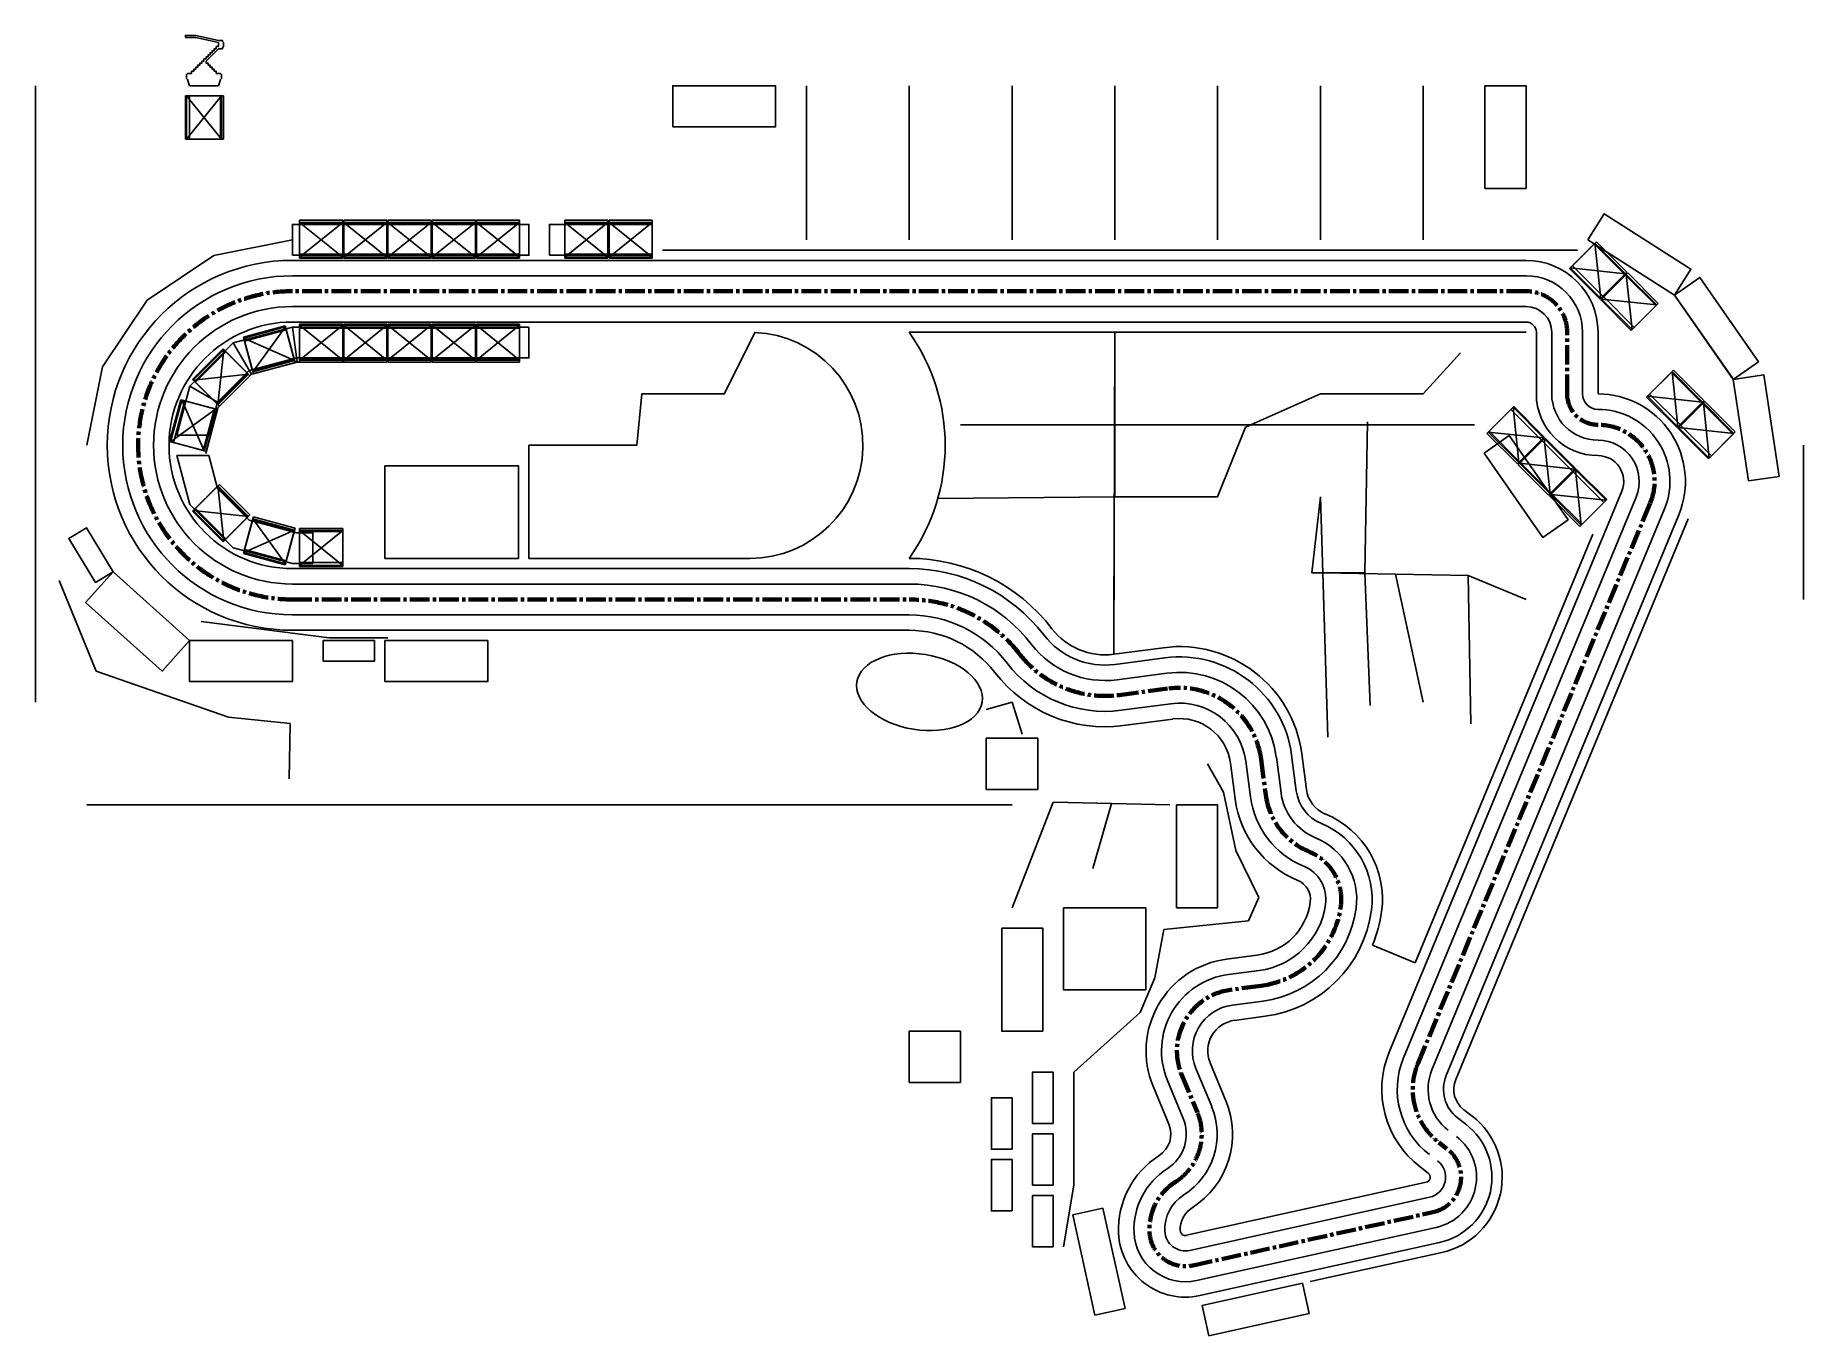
# Model space of a CAD drawing. Header units: millimetres. Extents: x -850 to 870, y -1016 to 249.
import ezdxf

# ---------------------------------------------------------------- set-up
doc = ezdxf.new("R2010")
doc.units = ezdxf.units.MM
doc.linetypes.add('CENTER2', pattern=[28.575, 19.05, -3.175, 3.175, -3.175])
doc.layers.get('0').update_dxf_attribs({"lineweight": 25, "true_color": 0xffffff})
for name, color, linetype, lineweight, true_color in [('houses', 6, 'Continuous', 25, 0xff00ff), ('nyroad_ax', 30, 'Continuous', 25, 0xff7f00), ('nyroad_center', 7, 'CENTER2', 100, 0xffffff), ('nyroad_inner', 12, 'Continuous', 25, 0xaa0000), ('nyroad_outer', 222, 'Continuous', 25, 0xaa007f), ('road', 5, 'Continuous', 25, 0x0000ff), ('trees', 3, 'Continuous', 25, 0x00ff00), ('tribunes', 5, 'Continuous', 25, 0x0000ff)]:
    doc.layers.add(name, color=color, linetype=linetype, lineweight=lineweight, true_color=true_color)

# ---------------------------------------------------------------- blocks, each defined once
blk = doc.blocks.new('main-tribune')
for p, q in [((3, 0), (3, -42)), ((33, 0), (33, -42))]:
    blk.add_line(p, q)
at = {"layer": 'nyroad_ax'}
for p, q in [((-1, 0), (36, 0)), ((-1, -42), (-1, 0)), ((0, 0), (34, -42)), ((0, 0), (0, -42)), ((0, -42), (34, 0)), ((34, 0), (34, -42)), ((36, 0), (36, -42)), ((36, -42), (-1, -42))]:
    blk.add_line(p, q, dxfattribs=at)
at = {"layer": 'tribunes'}
for p, q in [((33, 0), (3, 0)), ((3, -42), (33, -42))]:
    blk.add_line(p, q, dxfattribs=at)

msp = doc.modelspace()

# ---------------------------------------------------------------- linework, layer by layer
at = {"layer": 'houses'}
for p, q in [((75, -435), (125, -435)), ((75, -485), (75, -435)), ((125, -435), (125, -485)), ((125, -485), (75, -485)), ((150, -600), (230, -600)), ((150, -680), (150, -600)), ((230, -600), (230, -680)), ((230, -680), (150, -680)), ((0, -720), (50, -720)), ((0, -770), (0, -720)), ((50, -720), (50, -770)), ((50, -770), (0, -770))]:
    msp.add_line(p, q, dxfattribs=at)
for points in [[(-230, 160), (-130, 160), (-130, 200), (-230, 200), (-230, 160)], [(600, 100), (600, 200), (560, 200), (560, 100), (600, 100)], [(-774.3, -273.1), (-800.2, -230.3), (-817.3, -240.6), (-791.5, -283.4), (-774.3, -273.1)], [(-700, -340), (-774.3, -273.1), (-801.1, -302.8), (-726.8, -369.7), (-700, -340)], [(-600, -340), (-700, -340), (-700, -380), (-600, -380), (-600, -340)], [(-520, -340), (-570, -340), (-570, -360), (-520, -360), (-520, -340)], [(-410, -340), (-510, -340), (-510, -380), (-410, -380), (-410, -340)], [(300, -600), (300, -500), (260, -500), (260, -600), (300, -600)], [(130, -720), (130, -620), (90, -620), (90, -720), (130, -720)], [(140, -810), (140, -760), (120, -760), (120, -810), (140, -810)], [(100, -835), (100, -785), (80, -785), (80, -835), (100, -835)], [(140, -870), (140, -820), (120, -820), (120, -870), (140, -870)], [(100, -895), (100, -845), (80, -845), (80, -895), (100, -895)], [(140, -930), (140, -880), (120, -880), (120, -930), (140, -930)]]:
    msp.add_lwpolyline(points, dxfattribs=at)
msp.add_ellipse((10, -390), major_axis=(60.9, -9.9), ratio=0.596718, dxfattribs=at)
at = {"layer": 'nyroad_ax'}
for p, q in [((-704, 247), (-694, 247)), ((-694, 247), (-672, 242)), ((-667, 242), (-668, 243)), ((-667, 238), (-667, 242)), ((-672, 236), (-684, 224)), ((-668, 236), (-672, 236)), ((-668, 237), (-667, 238)), ((-668, 236), (-668, 237)), ((-702, 212), (-703, 211)), ((-703, 207), (-703, 211)), ((-702, 206), (-703, 207)), ((-669, 211), (-670, 212)), ((-669, 207), (-670, 206)), ((-669, 211), (-669, 207)), ((-702, 206), (-700, 200)), ((-700, 200), (-672, 200)), ((-672, 200), (-670, 206)), ((-639.9, -80.9), (-672.4, -113.4)), ((-595.5, -69), (-639.9, -80.9)), ((-542, -69), (-598, -69)), ((-684.3, -157.8), (-672.4, -113.4))]:
    msp.add_line(p, q, dxfattribs=at)
for points in [[(-704, 247), (-704, 249), (-694, 249), (-672, 244), (-668, 244), (-668, 243)], [(-702, 212), (-698, 212), (-698, 214), (-696, 214), (-696, 216), (-694, 216), (-694, 218), (-692, 218), (-692, 220), (-690, 220), (-690, 222), (-688, 222), (-688, 224), (-686, 224), (-686, 226), (-684, 226), (-684, 228), (-682, 228), (-682, 230), (-680, 230), (-680, 232), (-678, 232), (-678, 234), (-676, 234), (-676, 236), (-674, 236), (-674, 238), (-672, 238), (-672, 240), (-672, 242)], [(-684, 224), (-684, 222), (-682, 222), (-682, 220), (-680, 220), (-680, 218), (-678, 218), (-678, 216), (-676, 216), (-676, 214), (-674, 214), (-674, 212), (-670, 212)]]:
    msp.add_lwpolyline(points, dxfattribs=at)
at = {"layer": 'nyroad_center'}
msp.add_lwpolyline([(0, 0), (-600, 0, 1), (-600, -300), (0, -300, -0.233167), (107.1, -352.8, 0.267949), (204.1, -393), (252.5, -386.6, -0.414214), (342.2, -455.5), (346.8, -490.2, 0.267949), (389.4, -545.7, -0.339454), (419.8, -598.5, -0.339454), (342.4, -675.9), (312.6, -679.9, 0.493145), (265, -762.3), (280.3, -799.3, -0.36397), (259.1, -866.7, 0.267949), (233.7, -915.5, 0.466308), (276.2, -948.1), (509.4, -896.4, 0.63707), (523.1, -834.5), (515.2, -828.4, -0.339454), (494.7, -752), (720.8, -206, 0.534511), (670, -130, -0.414214), (640, -100), (640, -40, 0.414214), (600, 0), (0, 0)], format="xyb", close=True, dxfattribs=at)
at = {"layer": 'nyroad_inner'}
for p, q in [((0, -30), (-600, -30)), ((600, -30), (0, -30)), ((610, -100), (610, -40)), ((467, -740.5), (693.1, -194.6)), ((-600, -270), (0, -270)), ((200.2, -363.3), (248.5, -356.9)), ((372, -451.6), (376.5, -486.3)), ((346.3, -705.7), (316.5, -709.6)), ((292.7, -750.8), (308, -787.8)), ((504.8, -858.3), (496.9, -852.2)), ((269.7, -918.8), (502.9, -867.1))]:
    msp.add_line(p, q, dxfattribs=at)
for centre, radius, start, end in [((-600, -150), 120, 90, 270), ((600, -40), 10, 360, 90), ((670, -100), 60, 180, 270), ((670, -185), 25, 337.5, 90), ((0, -435), 165, 37.5, 90), ((190.4, -288.9), 75, 217.5, 277.5), ((262.9, -465.9), 110, 7.5, 97.5), ((416.2, -481.1), 40, 187.5, 247.5), ((370.3, -591.9), 80, 352.5, 67.5), ((330.6, -586.7), 120, 277.5, 352.5), ((320.4, -739.3), 30, 97.5, 202.5), ((554.7, -776.8), 95, 157.5, 232.5), ((229.5, -820.3), 85, 302.5, 22.5), ((501.8, -862.3), 5, 282.5, 52.5), ((288.6, -913.1), 25, 122.5, 182.5), ((268.6, -914), 5, 182.5, 282.5)]:
    msp.add_arc(centre, radius, start, end, dxfattribs=at)
at = {"layer": 'nyroad_outer'}
for p, q in [((0, 30), (-600, 30)), ((600, 30), (0, 30)), ((670, -100), (670, -40)), ((522.4, -763.4), (748.5, -217.5)), ((-600, -330), (0, -330)), ((208, -422.7), (256.4, -416.4)), ((312.5, -459.4), (317, -494.1)), ((338.4, -646.2), (308.7, -650.1)), ((237.3, -773.8), (252.6, -810.7)), ((541.4, -810.7), (533.4, -804.6)), ((282.7, -977.4), (515.9, -925.7))]:
    msp.add_line(p, q, dxfattribs=at)
for centre, radius, start, end in [((-600, -150), 180, 90, 270), ((600, -40), 70, 360, 90), ((670, -185), 85, 337.5, 90), ((670, -185), 25, 337.5, 90), ((0, -435), 105, 37.5, 90), ((190.4, -288.9), 135, 217.5, 277.5), ((262.9, -465.9), 50, 7.5, 97.5), ((262.9, -465.9), 50, 7.5, 97.5), ((416.2, -481.1), 100, 187.5, 247.5), ((370.3, -591.9), 20, 352.5, 67.5), ((330.6, -586.7), 60, 277.5, 352.5), ((320.4, -739.3), 90, 97.5, 202.5), ((554.7, -776.8), 95, 157.5, 232.5), ((554.7, -776.8), 35, 157.5, 232.5), ((229.5, -820.3), 85, 302.5, 22.5), ((229.5, -820.3), 25, 302.5, 22.5), ((501.8, -862.3), 65, 282.5, 52.5), ((288.6, -913.1), 85, 122.5, 182.5), ((268.6, -914), 65, 182.5, 282.5)]:
    msp.add_arc(centre, radius, start, end, dxfattribs=at)
at = {"layer": 'road'}
for p, q in [((0, 15), (-600, 15)), ((600, 15), (0, 15)), ((0, -15), (-600, -15)), ((600, -15), (0, -15)), ((625, -100), (625, -40)), ((655, -100), (655, -40)), ((480.8, -746.2), (707, -200.3)), ((508.5, -757.7), (734.7, -211.8)), ((-600, -285), (0, -285)), ((-600, -315), (0, -315)), ((202.2, -378.1), (250.5, -371.8)), ((206.1, -407.9), (254.4, -401.5)), ((327.3, -457.5), (331.9, -492.2)), ((357.1, -453.5), (361.7, -488.3)), ((340.4, -661.1), (310.6, -665)), ((344.3, -690.8), (314.6, -694.7)), ((278.9, -756.6), (294.2, -793.5)), ((251.1, -768), (266.5, -805)), ((273, -933.5), (506.1, -881.8)), ((279.4, -962.8), (512.6, -911.1))]:
    msp.add_line(p, q, dxfattribs=at)
for centre, radius, start, end in [((-600, -150), 165, 90, 270), ((600, -40), 55, 360, 90), ((-600, -150), 135, 90, 270), ((600, -40), 25, 360, 90), ((670, -100), 45, 180, 270), ((670, -100), 15, 180, 270), ((670, -185), 70, 337.5, 90), ((670, -185), 40, 337.5, 90), ((0, -435), 150, 37.5, 90), ((0, -435), 120, 37.5, 90), ((190.4, -288.9), 90, 217.5, 277.5), ((190.4, -288.9), 120, 217.5, 277.5), ((262.9, -465.9), 95, 7.5, 97.5), ((262.9, -465.9), 65, 7.5, 97.5), ((416.2, -481.1), 85, 187.5, 247.5), ((416.2, -481.1), 55, 187.5, 247.5), ((370.3, -591.9), 65, 352.5, 67.5), ((370.3, -591.9), 35, 352.5, 67.5), ((330.6, -586.7), 75, 277.5, 352.5), ((330.6, -586.7), 105, 277.5, 352.5), ((320.4, -739.3), 75, 97.5, 202.5), ((320.4, -739.3), 45, 97.5, 202.5), ((554.7, -776.8), 80, 157.5, 232.5), ((554.7, -776.8), 50, 157.5, 232.5), ((229.5, -820.3), 40, 302.5, 22.5), ((229.5, -820.3), 70, 302.5, 22.5), ((501.8, -862.3), 50, 282.5, 52.5), ((288.6, -913.1), 70, 122.5, 182.5), ((501.8, -862.3), 20, 282.5, 52.5), ((501.8, -862.3), 20, 282.5, 52.5), ((288.6, -913.1), 40, 122.5, 182.5), ((268.6, -914), 50, 182.5, 282.5), ((268.6, -914), 20, 182.5, 282.5)]:
    msp.add_arc(centre, radius, start, end, dxfattribs=at)
at = {"layer": 'trees'}
for p, q in [((-850, 200), (-850, -400)), ((-100, 50), (-100, 200)), ((0, 50), (0, 200)), ((100, 50), (100, 200)), ((200, 50), (200, 200)), ((300, 50), (300, 200)), ((400, 50), (400, 200)), ((500, 50), (500, 200)), ((-240, 40), (650, 40)), ((600, -40), (-0.1, -40)), ((200, -40), (198.9, -353.3)), ((200, -200), (200, -40)), ((500, -100), (536.1, -60)), ((327.2, -132.2), (400, -100)), ((400, -100), (500, -100)), ((550, -130), (50, -130)), ((300, -200), (327.2, -132.2)), ((445.8, -127.1), (443.2, -274.1)), ((870, -150), (870, -300)), ((27.9, -201.9), (200, -200)), ((198.9, -353.3), (199.4, -200)), ((199.4, -200), (300, -200)), ((391.6, -274.1), (400, -200)), ((400, -200), (407.1, -434)), ((531.6, -767.3), (757.8, -221.4)), ((492.1, -653.6), (665, -236.4)), ((443.2, -274.1), (391.6, -274.1)), ((407.1, -434), (402.3, -274.1)), ((402.3, -274.1), (543.8, -276.7)), ((443.2, -274.1), (448.4, -403.1)), ((-827, -281.7), (-790.7, -369.8)), ((473, -275.4), (500, -400)), ((543.8, -276.7), (600, -300)), ((543.8, -276.7), (546.4, -421.1)), ((-688.7, -321.5), (-564.2, -337.4)), ((-564.2, -337.4), (-507.2, -337.2)), ((198.9, -353.3), (247.2, -347)), ((-790.7, -369.8), (-662.2, -414.4)), ((-662.2, -414.4), (-602.1, -420.6)), ((-602.1, -420.6), (-603.1, -474.5)), ((290, -460), (305.6, -487.5)), ((381.9, -450.3), (386.4, -485)), ((100, -600), (140.1, -497.4)), ((140.1, -497.4), (253.6, -499.9)), ((196.8, -498.6), (178.7, -561.8)), ((305.6, -487.5), (317.7, -544.4)), ((-800, -500), (100, -500)), ((317.7, -544.4), (340, -590)), ((340, -590), (330, -612.7)), ((330, -612.7), (247.6, -621.3)), ((247.6, -621.3), (238.9, -668.2)), ((450.7, -636.5), (492.1, -653.6)), ((238.9, -668.2), (224.6, -702)), ((224.6, -702), (160, -760)), ((160, -760), (160, -870)), ((547.5, -802.8), (539.5, -796.7)), ((160, -870), (150, -930)), ((390, -963.9), (518, -935.5))]:
    msp.add_line(p, q, dxfattribs=at)
for points in [[(-600, 50), (-676.5, 34.8), (-741.4, -8.6), (-784.8, -73.5), (-800, -150)], [(-155, -260), (-370, -260), (-370, -150), (-265, -150), (-260, -100), (-180, -100), (-150, -40)], [(-380, -260), (-510, -260), (-510, -170), (-380, -170), (-380, -260)], [(110, -431), (100, -400), (75, -407)]]:
    msp.add_lwpolyline(points, dxfattribs=at)
for centre, radius, start, end in [((-155, -150), 110, 270, 87.4237), ((-155, -150), 190, 324.6235, 35.3765), ((0, -435), 175, 37.5, 90.0264), ((190.4, -288.9), 65, 217.5, 277.5), ((262.9, -465.9), 120, 7.5, 97.5), ((416.2, -481.1), 30, 187.5, 247.5), ((370.3, -591.9), 90, 352.5, 67.5), ((330.6, -586.7), 130, 337.5, 352.5), ((554.7, -776.8), 25, 157.5, 232.5), ((501.8, -862.3), 75, 282.5, 52.5)]:
    msp.add_arc(centre, radius, start, end, dxfattribs=at)
at = {"layer": 'tribunes'}
for p, q in [((744.3, -3.8), (800.4, -84.1)), ((-639.9, -80.9), (-657.5, -50.4)), ((-595.5, -69), (-600, -35)), ((-672.7, -108), (-699.6, -92.5))]:
    msp.add_line(p, q, dxfattribs=at)
for points in [[(660, 50), (744.3, -3.8), (760.4, 21.5), (676.1, 75.3), (660, 50)], [(-600, 35), (-370, 35), (-370, 65), (-600, 65), (-600, 35)], [(-350, 35), (-250, 35), (-250, 65), (-350, 65), (-350, 35)], [(744.3, -3.8), (801.6, -85.8), (826.2, -68.6), (768.9, 13.4), (744.3, -3.8)], [(-370, -35), (-600, -35), (-657.5, -50.4), (-699.6, -92.5), (-712.3, -140), (-681.3, -140), (-672.7, -108), (-642, -77.3), (-596.1, -65), (-370, -65), (-370, -35)], [(816.4, -184.7), (801.6, -85.8), (831.2, -81.3), (846.1, -180.2), (816.4, -184.7)], [(559.1, -157.6), (616.3, -239.6), (640.9, -222.4), (583.7, -140.4), (559.1, -157.6)], [(-580, -265), (-600, -265), (-657.5, -249.6), (-699.6, -207.5), (-712.3, -160), (-681.3, -160), (-672.7, -192), (-642, -222.7), (-596.1, -235), (-580, -235), (-580, -265)], [(210, -990), (188.4, -892.4), (159.1, -898.9), (180.7, -996.5), (210, -990)], [(291.3, -1016.5), (389, -994.8), (382.5, -965.5), (284.9, -987.2), (291.3, -1016.5)]]:
    msp.add_lwpolyline(points, dxfattribs=at)

# ---------------------------------------------------------------- block references
at = {"yscale": -1}
for p, rotation in [((-293, 33), 90.00000000000001), ((-250, 33), 90.00000000000001), ((747.7, -132), 45.00000000000003), ((778.1, -162.4), 45.00000000000003)]:
    msp.add_blockref('main-tribune', p, dxfattribs=dict(at, rotation=rotation))
for p, rotation in [((643, 22.7), 405), ((673.4, -7.7), 405), ((617, -142.7), 225), ((647.4, -173.1), 225), ((677.8, -203.5), 225)]:
    msp.add_blockref('main-tribune', p, dxfattribs=dict(rotation=rotation))
at = {"layer": 'nyroad_ax'}
msp.add_blockref('main-tribune', (-703, 190), dxfattribs=at)
at = {"layer": 'nyroad_ax', "yscale": -1}
for p, rotation in [((-551, 33), 90.00000000000001), ((-508, 33), 90.00000000000001), ((-465, 33), 90.00000000000001), ((-422, 33), 90.00000000000001), ((-379, 33), 90.00000000000001), ((-718.5, -146.5), 345), ((-666.7, -243.2), 45.00000000000006), ((-606.7, -265.3), 75.00000000000003), ((-551, -267), 90.00000000000001)]:
    msp.add_blockref('main-tribune', p, dxfattribs=dict(at, rotation=rotation))
at = {"layer": 'nyroad_ax'}
for p, rotation in [((-606.7, -34.7), 285), ((-551, -33), 270), ((-508, -33), 270), ((-465, -33), 270), ((-422, -33), 270), ((-379, -33), 270), ((-666.7, -56.8), 314.99999999999994)]:
    msp.add_blockref('main-tribune', p, dxfattribs=dict(at, rotation=rotation))

doc.saveas('drawing.dxf')
